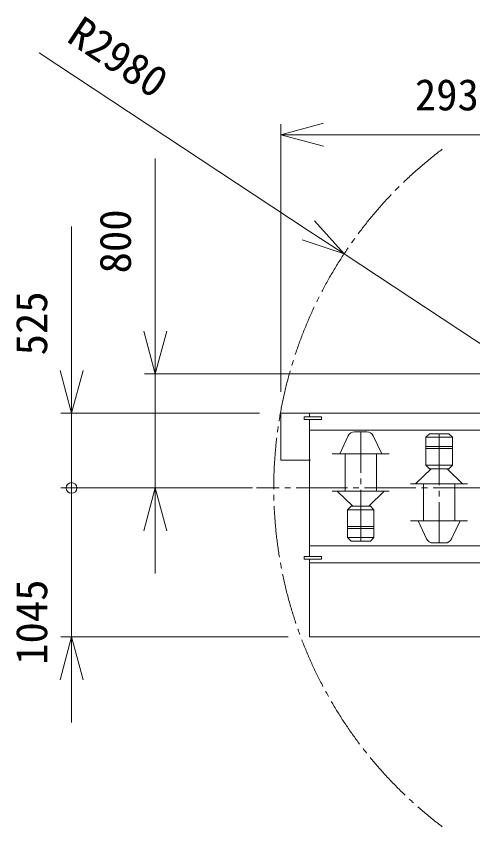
# Model space of a CAD drawing. Units: millimetres, scale not verified. Extents: x -13241 to 13140, y -18213 to 19944.
# Drawn here: x -13241 to -10038, y 12541 to 18227 of the extents above; entities that cross this region are included whole.
import ezdxf
from ezdxf.enums import TextEntityAlignment as Align

# ---------------------------------------------------------------- set-up
doc = ezdxf.new("R2010")
doc.units = ezdxf.units.MM
doc.header["$LTSCALE"] = 40
doc.linetypes.add('CHAIN2', pattern=[12, 9, -1, 1, -1])
for name, color, linetype, lineweight in [('0-3_05 寸法', 7, 'Continuous', 18), ('0-4_10 当社外形線', 3, 'Continuous', 18), ('0-5_12 当社中心線', 3, 'CHAIN2', 18)]:
    doc.layers.add(name, color=color, linetype=linetype, lineweight=lineweight)
doc.styles.add('ＭＳ ゴシック', font='')
doc.styles.get('ＭＳ ゴシック').set_extended_font_data('MS Gothic')

msp = doc.modelspace()

# ---------------------------------------------------------------- linework, layer by layer
at = {"layer": '0-3_05 寸法'}
for p, q in [((-13079.37, 17970.07), (-11192, 16724.45)), ((-11384.44, 15592.74), (-11384.44, 17470.42)), ((-11384.44, 17395.42), (-11084.44, 17395.42)), ((-8754.38, 17395.42), (-11084.44, 17395.42)), ((-12265.73, 16017.74), (-12265.73, 17227.74)), ((-12852.86, 15442.74), (-12852.86, 16752.74)), ((-10941.62, 16559.2), (-11192, 16724.45)), ((-8454.45, 14917.74), (-10941.62, 16559.2)), ((-12852.86, 15742.74), (-12852.86, 16042.74)), ((-12265.73, 15717.74), (-12265.73, 16017.74)), ((-12852.86, 15442.74), (-12852.86, 15742.74)), ((-8904.38, 15717.74), (-12340.73, 15717.74)), ((-12265.73, 14917.74), (-12265.73, 15717.74)), ((-11534.44, 15442.74), (-12927.86, 15442.74)), ((-12852.86, 15442.74), (-12852.86, 15142.74)), ((-12852.86, 14917.74), (-12852.86, 15142.74)), ((-11699.61, 14917.74), (-12927.86, 14917.74)), ((-11699.61, 14917.74), (-12927.86, 14917.74)), ((-12852.86, 14917.74), (-12852.86, 14172.74)), ((-11584.45, 14917.74), (-12340.73, 14917.74)), ((-12265.73, 14917.74), (-12265.73, 14617.74)), ((-12265.73, 14617.74), (-12265.73, 14317.74)), ((-12852.86, 13872.74), (-12852.86, 14172.74)), ((-11334.44, 13872.74), (-12927.86, 13872.74)), ((-12852.86, 13872.74), (-12852.86, 13572.74)), ((-12852.86, 13572.74), (-12852.86, 13272.74))]:
    msp.add_line(p, q, dxfattribs=at)
for points in [[(-11084.44, 17315.03), (-11384.44, 17395.42), (-11084.44, 17475.8)], [(-11147.72, 16791.54), (-10941.62, 16559.2), (-11236.28, 16657.36)], [(-12185.34, 16017.74), (-12265.73, 15717.74), (-12346.11, 16017.74)], [(-12772.47, 15742.74), (-12852.86, 15442.74), (-12933.24, 15742.74)], [(-12346.11, 14617.74), (-12265.73, 14917.74), (-12185.34, 14617.74)], [(-12933.24, 13572.74), (-12852.86, 13872.74), (-12772.47, 13572.74)]]:
    msp.add_lwpolyline(points, dxfattribs=at)
msp.add_circle((-12852.86, 14917.74), 37.5, dxfattribs=at)
msp.add_circle((-12852.86, 14917.74), 37.5, dxfattribs=at)
at = {"layer": '0-4_10 当社外形線'}
for p, q in [((-11384.44, 15442.74), (-7924.97, 15442.74)), ((-11220.42, 15417.24), (-11100.42, 15417.24)), ((-11184.44, 15444.84), (-11184.44, 15419.73)), ((-11100.42, 15398.24), (-11100.42, 15417.24)), ((-11184.44, 15394.61), (-11184.44, 14437.55)), ((-11185.96, 15322.74), (-7924.97, 15322.74)), ((-10866.93, 15311.07), (-10781.83, 15311.07)), ((-10342.53, 15298.12), (-10206.23, 15298.12)), ((-10206.23, 15298.12), (-10181.23, 15273.12)), ((-10912.12, 15282.46), (-10971.92, 15156.07)), ((-10736.63, 15282.46), (-10676.83, 15156.07)), ((-10367.53, 15273.12), (-10181.23, 15273.12)), ((-10181.23, 15077.79), (-10181.23, 15273.12)), ((-10181.23, 15209.03), (-10367.53, 15209.03)), ((-10181.23, 15194.57), (-10367.53, 15194.57)), ((-11024.38, 15156.07), (-10624.38, 15156.07)), ((-10934.38, 15156.07), (-10934.38, 14896.07)), ((-10714.38, 15156.07), (-10714.38, 14896.07)), ((-10342.53, 15052.79), (-10367.53, 15077.79)), ((-10367.53, 15077.79), (-10181.23, 15077.79)), ((-10206.23, 15052.79), (-10181.23, 15077.79)), ((-10439.35, 14946.62), (-10330.25, 15052.79)), ((-10342.53, 15052.79), (-10206.23, 15052.79)), ((-10109.4, 14946.62), (-10218.51, 15052.79)), ((-10474.38, 14946.62), (-10074.38, 14946.62)), ((-10384.38, 14686.62), (-10384.38, 14946.62)), ((-10164.38, 14686.62), (-10164.38, 14946.62)), ((-11024.38, 14896.07), (-10624.38, 14896.07)), ((-10989.35, 14896.07), (-10880.25, 14789.9)), ((-10659.4, 14896.07), (-10768.51, 14789.9)), ((-10892.53, 14789.9), (-10917.53, 14764.9)), ((-10892.53, 14789.9), (-10756.23, 14789.9)), ((-10756.23, 14789.9), (-10731.23, 14764.9)), ((-10917.53, 14764.9), (-10731.23, 14764.9)), ((-10731.23, 14764.9), (-10731.23, 14569.57)), ((-10474.38, 14686.62), (-10074.38, 14686.62)), ((-10362.12, 14560.23), (-10421.92, 14686.62)), ((-10186.63, 14560.23), (-10126.83, 14686.62)), ((-10731.23, 14648.12), (-10917.53, 14648.12)), ((-10731.23, 14633.67), (-10917.53, 14633.67)), ((-10917.53, 14569.57), (-10731.23, 14569.57)), ((-10756.23, 14544.57), (-10731.23, 14569.57)), ((-11180.94, 14512.74), (-7924.97, 14512.74)), ((-10892.53, 14544.57), (-10756.23, 14544.57)), ((-10316.93, 14531.62), (-10231.83, 14531.62)), ((-11100.42, 14418.24), (-11220.42, 14418.24)), ((-11184.44, 14418.31), (-11184.44, 13872.74)), ((-11181.77, 14392.74), (-7924.97, 14392.74)), ((-11100.42, 14418.24), (-11100.42, 14437.24)), ((-11184.44, 13872.74), (-8704.44, 13872.74))]:
    msp.add_line(p, q, dxfattribs=at)
for points in [[(-11384.44, 15442.74), (-11384.44, 15112.74), (-11175.95, 15112.74)], [(-11220.42, 15417.24), (-11220.42, 15398.24), (-11100.42, 15398.24)], [(-10367.53, 15077.79), (-10367.53, 15273.12), (-10342.53, 15298.12)], [(-10917.53, 14764.9), (-10917.53, 14569.57), (-10892.53, 14544.57)], [(-11100.42, 14437.24), (-11220.42, 14437.24), (-11220.42, 14418.24)]]:
    msp.add_lwpolyline(points, dxfattribs=at)
for centre, start, end in [((-10866.93, 15261.07), 90, 154.67864), ((-10781.83, 15261.07), 25.32136, 90), ((-10316.93, 14581.62), 205.32136, 270), ((-10231.83, 14581.62), 270, 334.67864)]:
    msp.add_arc(centre, 50, start, end, dxfattribs=at)
at = {"layer": '0-5_12 当社中心線'}
for p, q in [((-10824.38, 14544.57), (-10824.38, 15311.07)), ((-10274.38, 15298.12), (-10274.38, 14531.62)), ((6843.02, 14917.74), (-11554.83, 14917.74))]:
    msp.add_line(p, q, dxfattribs=at)
msp.add_arc((-8454.45, 14917.74), 2980, 127.09899, 232.90101, dxfattribs=at)

# ---------------------------------------------------------------- texts
at = {"layer": '0-3_05 寸法', "style": 'ＭＳ ゴシック'}
for s, rotation, p in [('R2980', 326.576, (-12933.9, 17999.86)), ('800', 90, (-12370.73, 16422.74)), ('525', 90, (-12957.86, 15847.74)), ('1045', 90, (-12957.86, 13677.18))]:
    msp.add_text(s, height=219.9, rotation=rotation, dxfattribs=at).set_placement(p, align=Align.BOTTOM_LEFT)
msp.add_text('2930', height=219.9, dxfattribs=at).set_placement((-10444.41, 17500.42), align=Align.BOTTOM_LEFT)

doc.saveas('drawing.dxf')
